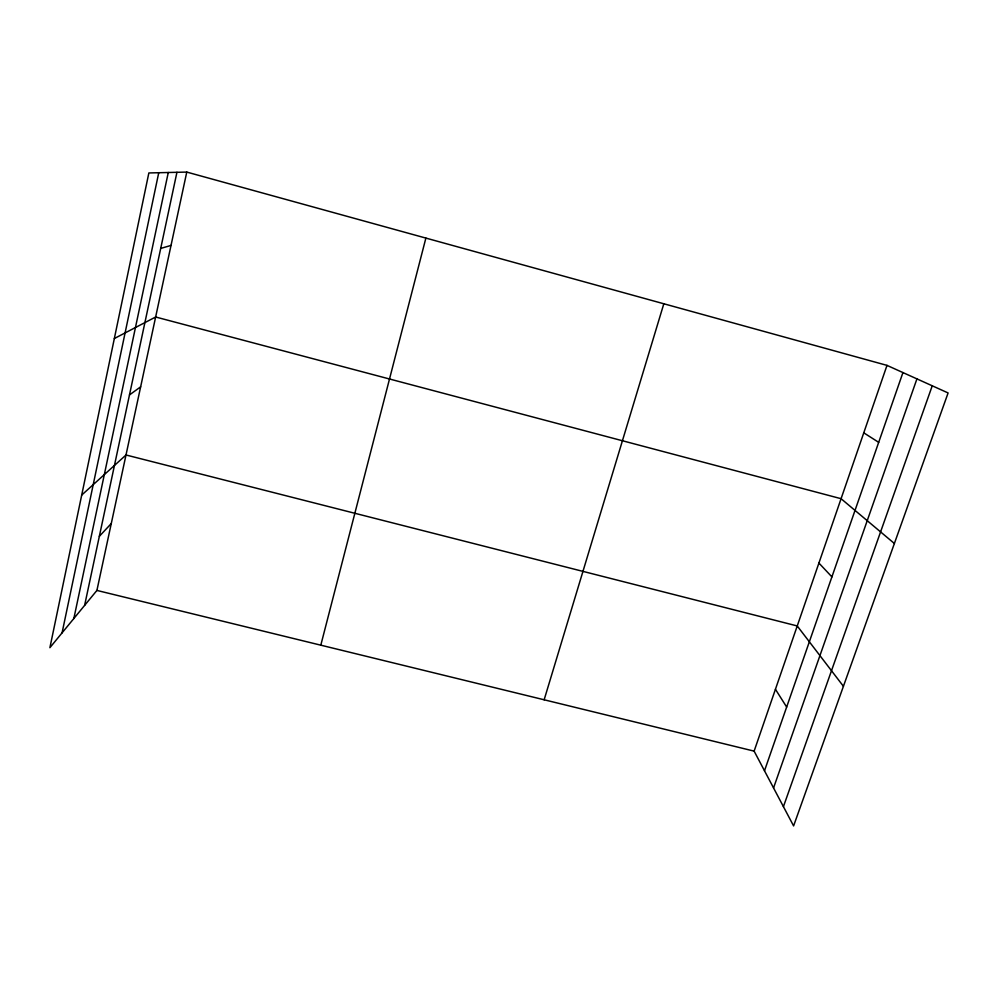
<?xml version="1.0" encoding="UTF-8"?>
<svg xmlns="http://www.w3.org/2000/svg" width="998" height="998" viewBox="0 0 998 998"><rect width="100%" height="100%" fill="white"/><g stroke="black" fill="none" stroke-linecap="round" stroke-linejoin="round"><path stroke-width="1.5" d="M62.076 632.857L158.744 172.729M73.852 618.511L168.275 172.504M84.618 605.399L176.933 172.305M186.776 172.08L148.852 172.953L49.9 647.69L96.906 590.429L186.776 172.08L886.997 365.38L948.1 392.95L793.597 825.92L754.126 751.132L886.997 365.38M320.807 645.182L425.884 238.085M544.147 699.785L663.82 303.779M764.493 770.793L902.94 372.578M773.55 787.933L916.925 378.891M783.43 806.646L932.244 385.802M99.338 536.313L111.277 523.538M81.711 495.07L126.01 454.988L797.24 625.958L843.422 686.3M129.478 394.921L140.643 386.837M114.346 338.522L155.651 317.002L841.077 498.701L894.383 543.498M160.703 248.427L171.02 245.433M96.906 590.429L754.126 751.132M863.769 432.833L878.689 442.339M818.909 563.059L831.908 576.881M775.434 689.269L786.661 707.058"/></g></svg>
